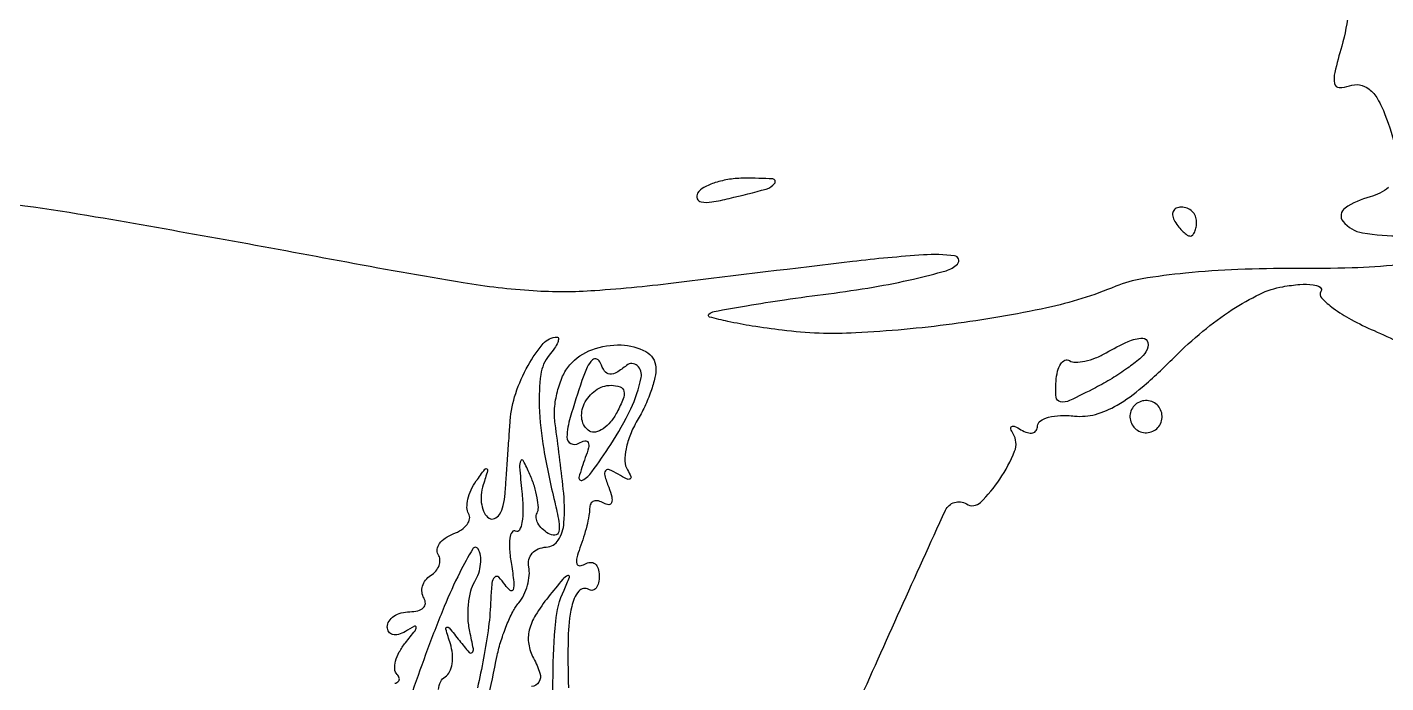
# Model space of a CAD drawing. Extents: x 0 to 848, y 0 to 1200.
# Drawn here: x 291.1 to 385.1, y 528.1 to 573.5 of the extents above; entities that cross this region are included whole.
import ezdxf

# ---------------------------------------------------------------- set-up
doc = ezdxf.new("R2010")
doc.units = 0

msp = doc.modelspace()

# ---------------------------------------------------------------- linework, layer by layer
for points in [[(382.517955, 574.634661, -0.045005), (382.039277, 572.136952, 0.010671), (381.560604, 570.322674, 0.107819), (381.543668, 569.546185, 0.351117), (381.870091, 569.269869, 0.0987), (382.575972, 569.39078, -0.13441), (383.277325, 569.460576, -0.127999), (383.931323, 569.166444, -0.091154), (384.521061, 568.48273, -0.041676), (385.032013, 567.4158, -0.026614), (385.827471, 564.933437, -0.109392)], [(385.284693, 562.35369, -0.104654), (384, 561.710251, 0.084777), (382.266779, 560.925975, 0.440163), (382.129862, 560.004035, 0.183782), (383.481043, 559.220619, 0.040504), (386.2, 559, -0.011305)], [(385.916532, 557.007187, -0.018374), (382.757532, 556.79259, -0.009446), (378.790991, 556.744225, 0.011593), (374.859062, 556.679401, 0.014715), (371.236552, 556.428695, 0.015371), (368.22616, 556.037376, 0.058616), (366.407833, 555.520207, -0.045985), (361.642619, 554.03416, -0.01983), (355.080216, 552.902708, -0.019866), (348.422123, 552.292768, -0.044009), (343.331099, 552.477836, -0.007978), (341.250977, 552.771506, -0.014682), (339.570887, 553.086907, -0.010803), (338.305542, 553.391916, -0.57857), (338.253053, 553.586386, -0.152378), (338.6252, 553.781536, -0.002745), (340.860649, 554.176899, -0.006562), (343.493946, 554.59224, -0.0043), (346.538173, 555.00484, 0.010753), (349.626562, 555.464091, 0.014445), (352.400065, 556.020576, 0.011518), (354.661136, 556.597773, 0.130218), (355.450929, 557.062598, 0.624352), (355.252017, 557.631422, 0.046229), (353.090263, 557.687077, 0.012891), (348.184834, 557.232355, 0.001211), (336.165021, 555.775247, -0.013285), (330.349411, 555.212351, -0.033475), (326.096782, 555.199613, -0.025361), (321.25053, 555.757644, -0.005051), (312.665021, 557.279667, 0.00367), (295.814487, 560.314918, 0.016864), (285.980536, 561.672194, 0.019644)], [(348.429255, 526.298517, -0.002896), (354.620692, 540.018329, -0.450977), (356.069977, 540.456752, 0.344403), (357.046722, 540.564417, 0.052698), (358.382762, 542.17547, 0.050311), (359.405316, 544.108758, 0.239305), (359.303789, 545.317476, -0.053205), (359.140492, 545.6579, -0.375712), (359.202898, 545.815132, -0.22946), (359.42493, 545.820253, -0.031391), (359.845492, 545.595492, 0.062066), (360.287736, 545.392882, 0.132014), (360.660863, 545.376784, 0.19161), (360.905194, 545.543232, 0.149637), (361, 545.852927, -0.252269), (361.188978, 546.203646, -0.079691), (361.749877, 546.456352, -0.057565), (362.574811, 546.580397, -0.035911), (363.552773, 546.543664, 0.094123), (364.998372, 546.65717, 0.066591), (366.502356, 547.291336, 0.046219), (368.237749, 548.541801, 0.017159), (370.43963, 550.597525, -0.023525), (372.430436, 552.40932, -0.028608), (374.461572, 553.903093, -0.031685), (376.368414, 554.978646, -0.069067), (377.962977, 555.493477, -0.022762), (379.150092, 555.647312, -0.051616), (380.054164, 555.629421, -0.11219), (380.53795, 555.454811, -0.409464), (380.603371, 555.167258, 0.342202), (380.651943, 554.710088, 0.042288), (381.456166, 554.003303, 0.035834), (382.697833, 553.216445, 0.021208), (384.277252, 552.451959, -0.012706), (386.0349, 551.637785, -0.011224)], [(316.532667, 528.045964, 0.162272), (316.780004, 528.193285, 0.257487), (316.82533, 528.408224, 0.122915), (316.675343, 528.657991, -0.187963), (316.515079, 529.022919, -0.075722), (316.575276, 529.5733, -0.060533), (316.832092, 530.214397, -0.044632), (317.258676, 530.849949, 0.00527), (317.918191, 531.682745, 0.169172), (317.999546, 531.92492, 0.561162), (317.886856, 531.992006, 0.013806), (317.25, 531.632941, -0.063696), (316.7713, 531.422732, -0.132816), (316.367188, 531.413651, -0.188594), (316.102241, 531.600579, -0.146934), (316, 531.940983, -0.145596), (316.120145, 532.344835, -0.099271), (316.457961, 532.688914, -0.083321), (316.963045, 532.920819, -0.06614), (317.559017, 533, 0.06068), (318.114487, 533.067661, 0.129571), (318.49107, 533.273452, 0.191518), (318.63237, 533.57792, 0.153598), (318.542705, 533.930902, -0.110145), (318.402413, 534.334982, -0.099917), (318.439712, 534.775821, -0.094986), (318.649431, 535.185645, -0.088941), (319, 535.5, 0.07851), (319.355947, 535.806116, 0.090585), (319.579311, 536.193398, 0.10078), (319.637286, 536.600121, 0.124203), (319.522055, 536.964314, -0.181806), (319.451043, 537.325959, -0.117611), (319.619023, 537.723339, -0.086703), (320.01075, 538.098457, -0.056149), (320.569126, 538.388152, 0.054591), (321.128597, 538.676213, 0.08494), (321.523097, 539.046706, 0.116333), (321.695438, 539.437156, 0.186524), (321.629365, 539.790683, -0.139524), (321.512317, 540.203447, -0.057588), (321.580155, 540.785679, -0.050907), (321.803731, 541.43257, -0.045445), (322.160315, 542.047746, -0.004477), (322.74686, 542.860544, -0.377654), (322.885181, 542.890686, -0.352664), (322.940468, 542.754277, -0.004289), (322.638006, 541.782025, 0.057006), (322.498617, 541.081062, 0.064168), (322.530025, 540.395087, 0.073636), (322.718915, 539.826844, 0.138193), (323.043674, 539.473008, 0.242591), (323.418777, 539.443846, 0.15052), (323.765058, 539.733858, 0.085223), (324.028024, 540.347652, 0.041787), (324.156524, 541.190983, -0.000318), (324.230343, 542.269777, -0.000164), (324.324039, 543.61995, -0.000163), (324.421332, 545.008811, -0.000247), (324.506989, 546.217358, -0.062613), (324.882397, 548.10502, -0.047301), (325.737217, 550.040437, -0.048421), (326.792432, 551.559243, -0.220164), (327.744889, 552, -0.416464), (327.848072, 551.896022, -0.100126), (327.792535, 551.63192, -0.04915), (327.569376, 551.228312, -0.022361), (327.204961, 550.746963, 0.140727), (326.621313, 549.415437, 0.042712), (326.514234, 547.191846, 0.033599), (326.822178, 544.253662, 0.016902), (327.58309, 540.601375, -0.015529), (327.869492, 539.245335, -0.09592), (327.859445, 538.536153, -0.335539), (327.595345, 538.305496, -0.157281), (327.128677, 538.420473, -0.055378), (326.713485, 538.745522, -0.073283), (326.423417, 539.12738, -0.091125), (326.297786, 539.504494, -0.166845), (326.358556, 539.819098, 0.143083), (326.453201, 540.210553, 0.033568), (326.37561, 540.887485, 0.031913), (326.176336, 541.684378, 0.026677), (325.867296, 542.5, 0.015747), (325.410242, 543.453419, 0.622927), (325.229255, 543.44945, 0.130273), (325.152307, 543.015676, 0.004572), (325.311484, 541.302813, -0.020752), (325.383635, 540.107934, -0.043784), (325.319934, 539.182145, -0.080492), (325.144066, 538.645793, -0.436679), (324.881582, 538.573186, 0.412909), (324.634297, 538.515391, 0.1078), (324.482117, 538.089604, 0.050651), (324.460634, 537.302082, 0.022566), (324.584061, 536.270374, -0.011854), (324.755117, 535.060789, -0.104613), (324.705974, 534.526332, -0.53168), (324.501341, 534.464531, -0.075854), (324.146535, 534.856763, 0.050396), (323.71182, 535.389274, 0.416597), (323.429829, 535.388145, 0.171014), (323.239763, 534.982924, 0.015686), (323.162546, 533.856763, -0.022496), (323.004655, 531.937339, -0.0154), (322.660855, 529.777525, -0.006772), (322.242371, 527.73613, -0.352346)], [(322.248676, 523.520114, 0.001007), (323.604592, 529.968939, -0.024672), (323.87299, 531.000427, -0.021034), (324.254201, 532.058019, -0.021563), (324.683598, 532.991493, -0.054671), (325.094345, 533.613679, 0.060109), (325.446736, 534.160264, 0.045411), (325.69978, 534.828844, 0.046365), (325.822913, 535.511737, 0.075152), (325.785087, 536.099285, -0.115411), (325.792892, 536.603038, -0.120751), (326.024369, 537.041612, -0.112275), (326.449173, 537.34566, -0.089842), (327, 537.467906, 0.248863), (327.833324, 537.95282, 0.121705), (328.223622, 539.155699, 0.045496), (328.178467, 541.483573, 0.007292), (327.611376, 546, -0.054382), (327.578266, 547.073409, -0.04191), (327.766891, 548.23052, -0.043032), (328.133022, 549.294666, -0.074469), (328.633696, 550.082622, -0.127716), (330.158833, 551.130571, -0.094223), (332.1899, 551.458509, -0.116737), (333.887196, 551.006564, -0.260611), (334.582823, 549.917119, -0.073035), (334.521437, 549.216816, -0.025754), (334.237592, 548.247044, -0.024923), (333.811206, 547.198047, -0.026734), (333.291263, 546.221754, 0.040889), (332.816846, 545.266806, 0.045703), (332.525075, 544.281904, 0.051017), (332.442241, 543.410005, 0.137443), (332.612948, 542.817246, -0.032953), (332.857865, 542.355512, -0.40442), (332.796118, 542.184666, -0.237279), (332.554018, 542.187227, -0.019266), (331.98457, 542.509536, 0.036589), (331.373133, 542.828191, 0.348029), (331.107152, 542.756708, 0.233523), (331.046842, 542.424504, 0.021797), (331.318607, 541.612107, -0.030019), (331.529329, 540.945997, -0.134966), (331.520447, 540.541276, -0.342795), (331.327332, 540.403393, -0.128996), (330.988546, 540.507079, 0.075657), (330.61049, 540.668055, 0.152761), (330.290385, 540.651505, 0.186954), (330.078523, 540.464002, 0.119736), (330, 540.140804, -0.045254), (329.955259, 539.647488, -0.015086), (329.803205, 538.937798, -0.014876), (329.586519, 538.157838, -0.01642), (329.330061, 537.417743, 0.028551), (329.109614, 536.727937, 0.135852), (329.116921, 536.317815, 0.349626), (329.313202, 536.180559, 0.123405), (329.663395, 536.291966, -0.120851), (330.044982, 536.41548, -0.187331), (330.371955, 536.315099, -0.151915), (330.592131, 535.993986, -0.075019), (330.666667, 535.5, -0.051237), (330.614356, 534.990856, -0.111339), (330.452656, 534.635025, -0.186095), (330.213781, 534.48708, -0.187169), (329.938118, 534.538245, 0.38116), (329.245948, 534.416044, 0.116469), (328.757483, 533.36717, 0.046076), (328.512596, 531.186985, 0.012788), (328.532604, 527.74235, -0.010612)], [(319.539405, 527.622234, -0.078179), (319.698031, 528.162228, -0.144866), (320, 528.5, 0.14356), (320.308313, 528.843097, 0.072517), (320.482805, 529.403015, 0.062605), (320.504758, 530.083057, 0.054405), (320.361994, 530.782025, -0.004964), (320.047489, 531.797824, -0.4018), (320.116636, 531.93268, -0.314831), (320.283348, 531.885261, -0.004165), (320.992414, 531, 0.010524), (321.659872, 530.188071, 0.419832), (321.86874, 530.174113, 0.263012), (321.954925, 530.427234, 0.006867), (321.709314, 531.639302, -0.042844), (321.591461, 532.554785, -0.035678), (321.619851, 533.535864, -0.037086), (321.778321, 534.435327, -0.076409), (322.056585, 535.091556, 0.059004), (322.323241, 535.664345, 0.054833), (322.457151, 536.297972, 0.058763), (322.446007, 536.894622, 0.104758), (322.280731, 537.354784, 0.564071), (321.911035, 537.351109, 0.017008), (321.012207, 535.704548, 0.018492), (319.944166, 533.367626, 0.009821), (318.787073, 530.40253, 0.006416), (316.723672, 524.561761, 0.023585)], [(327.548211, 524.838402, -0.015582), (327.465983, 528.574157, -0.020261), (327.652146, 532.319146, -0.084067), (328.227459, 534.5, 0.015761), (328.600551, 535.397052, 0.663255), (328.489069, 535.503467, 0.116823), (328.143906, 535.245555, 0.004731), (327.148508, 534.032175, 0.031981), (326.257722, 532.767448, 0.07803), (325.821496, 531.717996, 0.100673), (325.785437, 530.757616, 0.082249), (326.116577, 529.782175, -0.044233), (326.558258, 528.746142, -0.219632), (326.485724, 528.133347, -0.235892), (325.981097, 527.81889, -0.050369)]]:
    msp.add_lwpolyline(points, format="xyb")
for points in [[(337.475228, 561.959918, 0.233045), (337.439078, 561.58316, 0.267624), (337.715607, 561.356994, 0.080998), (338.450255, 561.356325, 0.018759), (339.666211, 561.600595, 0.006565), (342.220208, 562.24972, 0.166708), (342.808194, 562.645453, 0.600169), (342.669737, 562.944926, 0.014162), (340.725684, 563, 0.036672), (339.68039, 562.923231, 0.040789), (338.695207, 562.694476, 0.044761), (337.902163, 562.35998, 0.132928)], [(370.5, 560, 0.029505), (370.768994, 559.617226, 0.035638), (371.066025, 559.29375, 0.038439), (371.34829, 559.065539, 0.151918), (371.559017, 559, 0.210953), (371.727648, 559.07446, 0.081139), (371.870461, 559.29375, 0.061769), (371.967655, 559.617151, 0.042167), (372, 560, 0.105053), (371.918938, 560.381556, 0.099167), (371.688914, 560.70625, 0.09642), (371.345238, 560.923877, 0.093332), (370.940983, 561, 0.108972), (370.586039, 560.921712, 0.182303), (370.3746, 560.70625, 0.161196), (370.343488, 560.3821, 0.082592)], [(368.495605, 550.992888, -0.081288), (368.076071, 550.510473, -0.018331), (367.211796, 549.845054, -0.018532), (366.145103, 549.142512, -0.017027), (364.999243, 548.499608, -0.008591), (363.207808, 547.611894, -0.151638), (362.575072, 547.5215, -0.34605), (362.272374, 547.849428, -0.038592), (362.270241, 548.937442, -0.041233), (362.382002, 549.640683, -0.083544), (362.603043, 550.153845, -0.147262), (362.890534, 550.398437, -0.246334), (363.199666, 550.3766, 0.144157), (363.622705, 550.260779, 0.047474), (364.270104, 550.334894, 0.042673), (365.01149, 550.559492, 0.036989), (365.74208, 550.915469, -0.025314), (367.25201, 551.695266, -0.099827), (368.266431, 551.92969, -0.378075), (368.625083, 551.630765, -0.178517)], [(329.467742, 549, 0.00958), (328.656506, 546.440981, 0.059943), (328.427238, 545.089873, 0.297894), (328.695218, 544.63324, 0.259239), (329.257724, 544.659282, -0.083108), (329.669469, 544.827445, -0.357514), (329.889297, 544.717215, -0.169503), (329.920138, 544.348619, -0.028525), (329.701324, 543.664045, 0.028542), (329.264089, 542.295974, 0.648555), (329.505651, 542.10367, 0.119217), (330.15684, 542.66985, 0.00944), (331.456712, 544.574279, 0.033357), (332.842346, 547.032092, 0.062148), (333.565936, 549.197261, 0.263086), (333.293616, 550.029808, 0.374373), (332.556972, 550.047283, -0.03562), (331.869045, 549.554591, -0.161213), (331.394946, 549.443268, -0.220875), (331.038114, 549.649387, -0.070995), (330.7539, 550.208262, 0.21099), (330.507338, 550.475815, 0.29964), (330.198187, 550.422134, 0.096257), (329.832748, 549.915295, 0.026662)], [(331.895813, 546.805325, -0.048598), (331.447844, 546.134119, -0.071423), (330.926093, 545.655262, -0.095059), (330.4156, 545.433141, -0.196063), (329.993501, 545.504017, -0.220246), (329.47012, 546.296538, -0.149036), (329.629963, 547.384969, -0.127602), (330.410791, 548.320434, -0.156618), (331.489019, 548.666667, -0.083217), (332.103093, 548.563751, -0.261616), (332.37103, 548.262495, -0.150671), (332.32585, 547.725438, -0.027101)], [(367.552786, 547.08541, 0.099038), (367.401684, 546.679226, 0.097945), (367.417584, 546.244476, 0.097945), (367.597789, 545.848514, 0.099038), (367.91459, 545.552786, 0.099038), (368.320774, 545.401684, 0.097945), (368.755524, 545.417584, 0.097945), (369.151486, 545.597789, 0.099038), (369.447214, 545.91459, 0.099038), (369.598316, 546.320774, 0.097945), (369.582416, 546.755524, 0.097945), (369.402211, 547.151486, 0.099038), (369.08541, 547.447214, 0.099038), (368.679226, 547.598316, 0.097945), (368.244476, 547.582416, 0.097945), (367.848514, 547.402211, 0.099038)]]:
    msp.add_lwpolyline(points, format="xyb", close=True)

doc.saveas('drawing.dxf')
